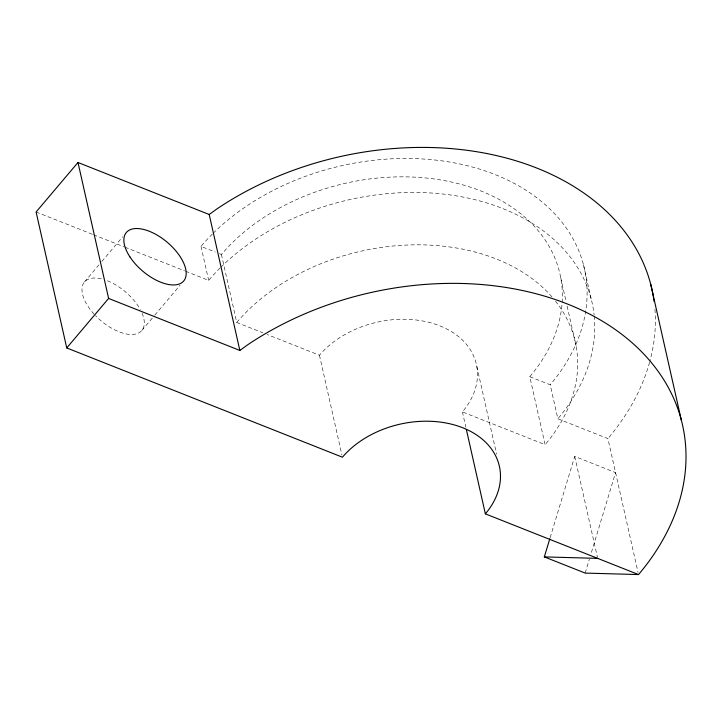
<?xml version="1.0" encoding="UTF-8"?>
<svg xmlns="http://www.w3.org/2000/svg" width="722" height="722" viewBox="0 0 722 722"><rect width="100%" height="100%" fill="white"/><g stroke="black" fill="none" stroke-linecap="round" stroke-linejoin="round"><path stroke-width="0.54" stroke-dasharray="3.61 2.71" d="M550.146 537.655L574.721 456.412L615.559 472.603L590.984 553.846M585.172 573.087L589.369 559.189M84.474 281.995L98.914 264.92M101.802 261.508L122.74 236.753M141.792 330.505L154.075 315.992M154.797 315.144L180.067 285.271M212.403 234.027A214.019 153.696 -12.7 0 0 201.005 246.401L215.3 252.059M219.38 253.684L221.419 254.487A188.993 135.718 -12.7 0 1 481.005 191.014A188.993 135.718 -12.7 0 1 529.786 376.703L545.11 444.68L462.396 411.901A87.615 62.913 -12.7 0 0 439.788 325.821A87.615 62.913 -12.7 0 0 319.449 355.242L267.104 334.503M529.786 376.703L550.209 384.799L557.871 418.787L607.906 438.615L638.04 572.375M36.1 211.988L92.578 234.37M93.616 234.785L123.949 246.807M124.996 247.222L184.606 270.849M185.653 271.264L208.658 280.389A214.019 153.696 -12.7 0 1 220.066 268.015M221.419 254.487L236.744 322.463L262.916 332.842M583.466 264.766L591.128 298.755M560.714 277.645L566.147 301.769M567.14 306.155L576.03 345.621M574.721 456.412L597.446 557.285M476.827 366.478L496.592 454.183M462.396 411.901L465.861 427.253M319.449 355.242L341.93 455.013M201.005 246.401L208.658 280.389M220.824 267.266A214.019 153.696 -12.7 0 1 447.414 194.561A214.019 153.696 -12.7 0 1 594.116 314.936M594.224 316.037A214.019 153.696 -12.7 0 1 557.871 418.787M654.935 309.35A275.353 197.738 -12.7 0 1 649.854 361.325M649.565 362.372A275.353 197.738 -12.7 0 1 607.906 438.615M213.161 233.278A214.019 153.696 -12.7 0 1 503.153 177.973A214.019 153.696 -12.7 0 1 550.209 384.799M555.498 301.146A188.993 135.718 -12.7 0 1 545.11 444.68M236.744 322.463A188.993 135.718 -12.7 0 1 552.077 297.022M142.054 313.186A37.544 18.934 40.2 0 1 132.64 334.457A37.544 18.934 40.2 0 1 95.539 315.685M94.122 314.187A37.544 18.934 40.2 0 1 82.263 286.652A37.544 18.934 40.2 0 1 101.522 278.882M107.388 280.759A37.544 18.934 40.2 0 1 140.294 309.548"/><path stroke-width="1.08" d="M239.839 350.45L209.209 214.497L77.985 162.486L108.616 298.439L239.839 350.45L247.718 344.773A275.353 197.738 -12.7 0 1 600.713 320.18A275.353 197.738 -12.7 0 1 638.537 574.568L585.172 573.087L544.325 556.897L549.821 538.729M77.985 162.486L36.1 211.988L66.74 347.941L342.427 457.207A87.615 62.913 -12.7 0 1 462.766 427.776A87.615 62.913 -12.7 0 1 485.374 513.865L638.537 574.568M66.74 347.941L108.616 298.439M209.209 214.497L217.078 208.82A275.353 197.738 -12.7 0 1 489.354 154.048A275.353 197.738 -12.7 0 1 653.645 298.303M544.325 556.897L597.699 558.377M650.693 284.188L681.333 420.141M466.349 429.446L485.374 513.865M653.816 299.404A275.353 197.738 -12.7 0 1 654.123 301.597M130.086 257.131A37.544 18.934 40.2 0 0 183.677 281.002A37.544 18.934 40.2 0 0 151.286 232.105A37.544 18.934 40.2 0 0 130.086 257.131"/></g></svg>
